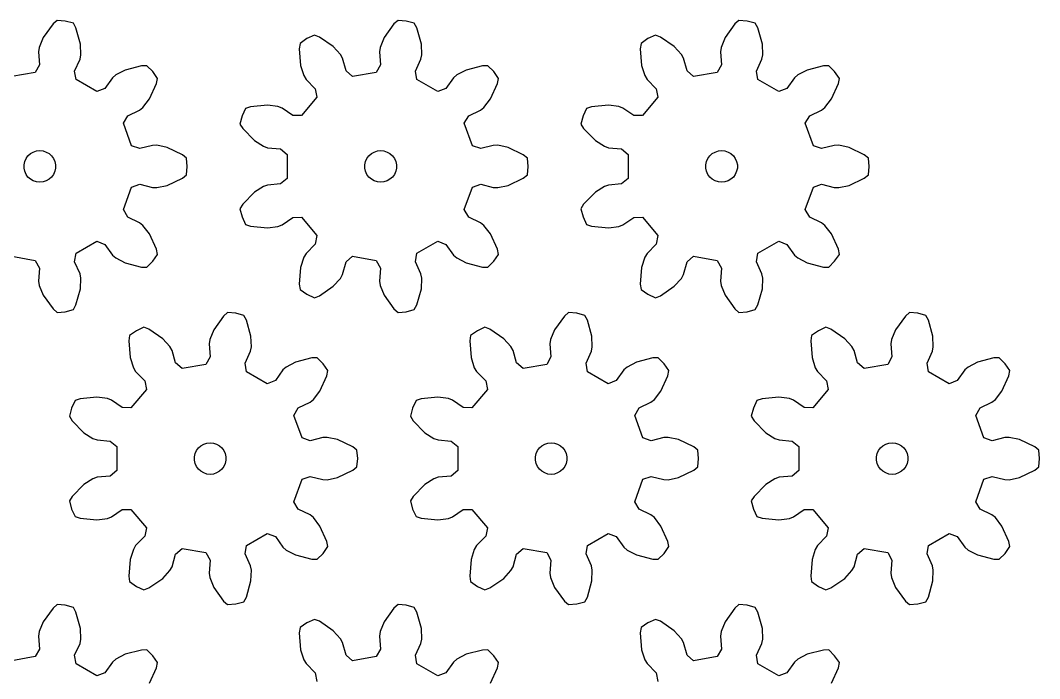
# Model space of a CAD drawing. Extents: x 0 to 189, y 0 to 222.
# Drawn here: x 92.5 to 189.2, y 159.3 to 221.8 of the extents above; entities that cross this region are included whole.
import ezdxf

# ---------------------------------------------------------------- set-up
doc = ezdxf.new("R2010")
doc.units = 0

msp = doc.modelspace()

# ---------------------------------------------------------------- linework, layer by layer
for p, q in [((95.938, 221.786), (95.555, 221.452)), ((96.724, 221.717), (95.938, 221.786)), ((97.487, 221.513), (96.724, 221.717)), ((128.309, 221.786), (127.926, 221.452)), ((129.095, 221.717), (128.309, 221.786)), ((129.858, 221.513), (129.095, 221.717)), ((160.68, 221.786), (160.297, 221.452)), ((161.466, 221.717), (160.68, 221.786)), ((162.228, 221.513), (161.466, 221.717)), ((95.555, 221.452), (94.626, 220.151)), ((97.732, 221.068), (97.487, 221.513)), ((98.161, 219.528), (97.732, 221.068)), ((127.926, 221.452), (126.997, 220.151)), ((130.103, 221.068), (129.858, 221.513)), ((130.532, 219.528), (130.103, 221.068)), ((160.297, 221.452), (159.368, 220.151)), ((162.474, 221.068), (162.228, 221.513)), ((162.903, 219.528), (162.474, 221.068)), ((94.626, 220.151), (94.245, 219.218)), ((119.66, 220.054), (119.014, 219.601)), ((120.376, 220.387), (119.66, 220.054)), ((120.85, 220.204), (120.376, 220.387)), ((122.168, 219.3), (120.85, 220.204)), ((126.997, 220.151), (126.615, 219.218)), ((152.031, 220.054), (151.385, 219.601)), ((152.746, 220.387), (152.031, 220.054)), ((153.221, 220.204), (152.746, 220.387)), ((154.539, 219.3), (153.221, 220.204)), ((159.368, 220.151), (158.986, 219.218)), ((94.245, 219.218), (94.18, 218.804)), ((94.18, 218.804), (94.276, 217.57)), ((98.2, 218.52), (98.161, 219.528)), ((119.014, 219.601), (118.936, 219.099)), ((118.936, 219.099), (119.06, 217.505)), ((122.846, 218.553), (122.168, 219.3)), ((126.615, 219.218), (126.551, 218.804)), ((126.551, 218.804), (126.647, 217.57)), ((130.571, 218.52), (130.532, 219.528)), ((151.385, 219.601), (151.306, 219.099)), ((151.306, 219.099), (151.43, 217.505)), ((155.217, 218.553), (154.539, 219.3)), ((158.986, 219.218), (158.922, 218.804)), ((158.922, 218.804), (159.018, 217.57)), ((162.942, 218.52), (162.903, 219.528)), ((97.607, 216.982), (98.119, 218.109)), ((98.119, 218.109), (98.2, 218.52)), ((123.048, 218.186), (122.846, 218.553)), ((123.38, 216.993), (123.048, 218.186)), ((129.977, 216.982), (130.49, 218.109)), ((130.49, 218.109), (130.571, 218.52)), ((155.419, 218.186), (155.217, 218.553)), ((155.751, 216.993), (155.419, 218.186)), ((162.348, 216.982), (162.861, 218.109)), ((162.861, 218.109), (162.942, 218.52)), ((93.875, 216.85), (91.632, 216.455)), ((94.276, 217.57), (93.875, 216.85)), ((97.738, 216.169), (97.607, 216.982)), ((102.407, 217.076), (101.515, 216.606)), ((103.955, 217.475), (102.407, 217.076)), ((104.463, 217.485), (103.955, 217.475)), ((105.021, 216.927), (104.463, 217.485)), ((105.474, 216.281), (105.021, 216.927)), ((119.06, 217.505), (119.368, 216.545)), ((124.003, 216.455), (123.38, 216.993)), ((126.246, 216.85), (124.003, 216.455)), ((126.647, 217.57), (126.246, 216.85)), ((130.109, 216.169), (129.977, 216.982)), ((134.778, 217.076), (133.886, 216.606)), ((136.326, 217.475), (134.778, 217.076)), ((136.834, 217.485), (136.326, 217.475)), ((137.392, 216.927), (136.834, 217.485)), ((137.845, 216.281), (137.392, 216.927)), ((151.43, 217.505), (151.738, 216.545)), ((156.374, 216.455), (155.751, 216.993)), ((158.616, 216.85), (156.374, 216.455)), ((159.018, 217.57), (158.616, 216.85)), ((162.479, 216.169), (162.348, 216.982)), ((167.149, 217.076), (166.257, 216.606)), ((168.697, 217.475), (167.149, 217.076)), ((169.205, 217.485), (168.697, 217.475)), ((169.763, 216.927), (169.205, 217.485)), ((170.216, 216.281), (169.763, 216.927)), ((99.71, 215.031), (97.738, 216.169)), ((101.199, 216.331), (100.48, 215.324)), ((101.515, 216.606), (101.199, 216.331)), ((105.376, 215.782), (105.474, 216.281)), ((119.368, 216.545), (119.584, 216.186)), ((119.584, 216.186), (120.451, 215.303)), ((132.081, 215.031), (130.109, 216.169)), ((133.57, 216.331), (132.85, 215.324)), ((133.886, 216.606), (133.57, 216.331)), ((137.747, 215.782), (137.845, 216.281)), ((151.738, 216.545), (151.955, 216.186)), ((151.955, 216.186), (152.822, 215.303)), ((164.451, 215.031), (162.479, 216.169)), ((165.941, 216.331), (165.221, 215.324)), ((166.257, 216.606), (165.941, 216.331)), ((170.118, 215.782), (170.216, 216.281)), ((100.48, 215.324), (99.71, 215.031)), ((104.714, 214.327), (105.376, 215.782)), ((120.451, 215.303), (120.606, 214.494)), ((132.85, 215.324), (132.081, 215.031)), ((137.085, 214.327), (137.747, 215.782)), ((152.822, 215.303), (152.977, 214.494)), ((165.221, 215.324), (164.451, 215.031)), ((169.456, 214.327), (170.118, 215.782)), ((104.096, 213.53), (104.714, 214.327)), ((120.606, 214.494), (119.142, 212.749)), ((136.467, 213.53), (137.085, 214.327)), ((152.977, 214.494), (151.513, 212.749)), ((168.838, 213.53), (169.456, 214.327)), ((102.653, 212.733), (103.771, 213.267)), ((103.771, 213.267), (104.096, 213.53)), ((113.836, 213.43), (113.502, 212.715)), ((114.317, 213.595), (113.836, 213.43)), ((115.908, 213.749), (114.317, 213.595)), ((116.907, 213.612), (115.908, 213.749)), ((117.298, 213.462), (116.907, 213.612)), ((118.319, 212.761), (117.298, 213.462)), ((135.024, 212.733), (136.141, 213.267)), ((136.141, 213.267), (136.467, 213.53)), ((146.207, 213.43), (145.873, 212.715)), ((146.688, 213.595), (146.207, 213.43)), ((148.279, 213.749), (146.688, 213.595)), ((149.278, 213.612), (148.279, 213.749)), ((149.668, 213.462), (149.278, 213.612)), ((150.689, 212.761), (149.668, 213.462)), ((167.395, 212.733), (168.512, 213.267)), ((168.512, 213.267), (168.838, 213.53)), ((102.231, 212.026), (102.653, 212.733)), ((103.01, 209.886), (102.231, 212.026)), ((113.502, 212.715), (113.298, 211.952)), ((113.298, 211.952), (113.561, 211.517)), ((119.142, 212.749), (118.319, 212.761)), ((134.602, 212.026), (135.024, 212.733)), ((135.381, 209.886), (134.602, 212.026)), ((145.873, 212.715), (145.669, 211.952)), ((145.669, 211.952), (145.932, 211.517)), ((151.513, 212.749), (150.689, 212.761)), ((166.973, 212.026), (167.395, 212.733)), ((167.752, 209.886), (166.973, 212.026)), ((113.561, 211.517), (114.68, 210.376)), ((145.932, 211.517), (147.051, 210.376)), ((114.68, 210.376), (115.533, 209.838)), ((147.051, 210.376), (147.904, 209.838)), ((93.178, 208.928), (93.411, 209.138)), ((93.411, 209.138), (93.682, 209.295)), ((93.682, 209.295), (93.981, 209.392)), ((93.981, 209.392), (94.292, 209.425)), ((94.292, 209.425), (94.604, 209.392)), ((94.604, 209.392), (94.903, 209.295)), ((94.903, 209.295), (95.174, 209.138)), ((95.174, 209.138), (95.407, 208.928)), ((103.788, 209.615), (103.01, 209.886)), ((104.987, 209.924), (103.788, 209.615)), ((105.406, 209.933), (104.987, 209.924)), ((106.391, 209.719), (105.406, 209.933)), ((107.833, 209.03), (106.391, 209.719)), ((108.229, 208.711), (107.833, 209.03)), ((115.533, 209.838), (115.93, 209.703)), ((115.93, 209.703), (117.162, 209.583)), ((117.162, 209.583), (117.801, 209.063)), ((117.801, 209.063), (117.801, 206.786)), ((125.549, 208.928), (125.782, 209.138)), ((125.782, 209.138), (126.053, 209.295)), ((126.053, 209.295), (126.351, 209.392)), ((126.351, 209.392), (126.663, 209.425)), ((126.663, 209.425), (126.975, 209.392)), ((126.975, 209.392), (127.273, 209.295)), ((127.273, 209.295), (127.545, 209.138)), ((127.545, 209.138), (127.778, 208.928)), ((136.159, 209.615), (135.381, 209.886)), ((137.358, 209.924), (136.159, 209.615)), ((137.777, 209.933), (137.358, 209.924)), ((138.762, 209.719), (137.777, 209.933)), ((140.204, 209.03), (138.762, 209.719)), ((140.6, 208.711), (140.204, 209.03)), ((147.904, 209.838), (148.3, 209.703)), ((148.3, 209.703), (149.533, 209.583)), ((149.533, 209.583), (150.171, 209.063)), ((150.171, 209.063), (150.171, 206.786)), ((157.919, 208.928), (158.152, 209.138)), ((158.152, 209.138), (158.424, 209.295)), ((158.424, 209.295), (158.722, 209.392)), ((158.722, 209.392), (159.034, 209.425)), ((159.034, 209.425), (159.346, 209.392)), ((159.346, 209.392), (159.644, 209.295)), ((159.644, 209.295), (159.916, 209.138)), ((159.916, 209.138), (160.149, 208.928)), ((168.53, 209.615), (167.752, 209.886)), ((169.729, 209.924), (168.53, 209.615)), ((170.147, 209.933), (169.729, 209.924)), ((171.133, 209.719), (170.147, 209.933)), ((172.575, 209.03), (171.133, 209.719)), ((172.971, 208.711), (172.575, 209.03)), ((92.801, 208.081), (92.866, 208.388)), ((92.801, 207.768), (92.801, 208.081)), ((92.866, 208.388), (92.993, 208.675)), ((92.993, 208.675), (93.178, 208.928)), ((95.407, 208.928), (95.591, 208.675)), ((95.591, 208.675), (95.719, 208.388)), ((95.719, 208.388), (95.784, 208.081)), ((95.784, 208.081), (95.784, 207.768)), ((108.298, 207.925), (108.229, 208.711)), ((125.171, 208.081), (125.237, 208.388)), ((125.171, 207.768), (125.171, 208.081)), ((125.237, 208.388), (125.364, 208.675)), ((125.364, 208.675), (125.549, 208.928)), ((127.778, 208.928), (127.962, 208.675)), ((127.962, 208.675), (128.09, 208.388)), ((128.09, 208.388), (128.155, 208.081)), ((128.155, 208.081), (128.155, 207.768)), ((140.669, 207.925), (140.6, 208.711)), ((157.542, 208.081), (157.608, 208.388)), ((157.542, 207.768), (157.542, 208.081)), ((157.608, 208.388), (157.735, 208.675)), ((157.735, 208.675), (157.919, 208.928)), ((160.149, 208.928), (160.333, 208.675)), ((160.333, 208.675), (160.461, 208.388)), ((160.461, 208.388), (160.526, 208.081)), ((160.526, 208.081), (160.526, 207.768)), ((173.04, 207.925), (172.971, 208.711)), ((92.866, 207.461), (92.801, 207.768)), ((92.993, 207.175), (92.866, 207.461)), ((93.178, 206.921), (92.993, 207.175)), ((95.591, 207.175), (95.407, 206.921)), ((95.719, 207.461), (95.591, 207.175)), ((95.784, 207.768), (95.719, 207.461)), ((107.833, 206.819), (108.229, 207.138)), ((108.229, 207.138), (108.298, 207.925)), ((125.237, 207.461), (125.171, 207.768)), ((125.364, 207.175), (125.237, 207.461)), ((125.549, 206.921), (125.364, 207.175)), ((127.962, 207.175), (127.778, 206.921)), ((128.09, 207.461), (127.962, 207.175)), ((128.155, 207.768), (128.09, 207.461)), ((140.204, 206.819), (140.6, 207.138)), ((140.6, 207.138), (140.669, 207.925)), ((157.608, 207.461), (157.542, 207.768)), ((157.735, 207.175), (157.608, 207.461)), ((157.919, 206.921), (157.735, 207.175)), ((160.333, 207.175), (160.149, 206.921)), ((160.461, 207.461), (160.333, 207.175)), ((160.526, 207.768), (160.461, 207.461)), ((172.575, 206.819), (172.971, 207.138)), ((172.971, 207.138), (173.04, 207.925)), ((93.411, 206.711), (93.178, 206.921)), ((93.682, 206.554), (93.411, 206.711)), ((93.981, 206.457), (93.682, 206.554)), ((94.292, 206.425), (93.981, 206.457)), ((94.604, 206.457), (94.292, 206.425)), ((94.903, 206.554), (94.604, 206.457)), ((95.174, 206.711), (94.903, 206.554)), ((95.407, 206.921), (95.174, 206.711)), ((103.01, 205.963), (103.788, 206.234)), ((103.788, 206.234), (104.987, 205.925)), ((105.406, 205.916), (106.391, 206.13)), ((106.391, 206.13), (107.833, 206.819)), ((115.93, 206.146), (115.533, 206.011)), ((117.162, 206.266), (115.93, 206.146)), ((117.801, 206.786), (117.162, 206.266)), ((125.782, 206.711), (125.549, 206.921)), ((126.053, 206.554), (125.782, 206.711)), ((126.351, 206.457), (126.053, 206.554)), ((126.663, 206.425), (126.351, 206.457)), ((126.975, 206.457), (126.663, 206.425)), ((127.273, 206.554), (126.975, 206.457)), ((127.545, 206.711), (127.273, 206.554)), ((127.778, 206.921), (127.545, 206.711)), ((135.381, 205.963), (136.159, 206.234)), ((136.159, 206.234), (137.358, 205.925)), ((137.777, 205.916), (138.762, 206.13)), ((138.762, 206.13), (140.204, 206.819)), ((148.3, 206.146), (147.904, 206.011)), ((149.533, 206.266), (148.3, 206.146)), ((150.171, 206.786), (149.533, 206.266)), ((158.152, 206.711), (157.919, 206.921)), ((158.424, 206.554), (158.152, 206.711)), ((158.722, 206.457), (158.424, 206.554)), ((159.034, 206.425), (158.722, 206.457)), ((159.346, 206.457), (159.034, 206.425)), ((159.644, 206.554), (159.346, 206.457)), ((159.916, 206.711), (159.644, 206.554)), ((160.149, 206.921), (159.916, 206.711)), ((167.752, 205.963), (168.53, 206.234)), ((168.53, 206.234), (169.729, 205.925)), ((170.147, 205.916), (171.133, 206.13)), ((171.133, 206.13), (172.575, 206.819)), ((102.231, 203.823), (103.01, 205.963)), ((104.987, 205.925), (105.406, 205.916)), ((114.68, 205.473), (113.561, 204.332)), ((115.533, 206.011), (114.68, 205.473)), ((134.602, 203.823), (135.381, 205.963)), ((137.358, 205.925), (137.777, 205.916)), ((147.051, 205.473), (145.932, 204.332)), ((147.904, 206.011), (147.051, 205.473)), ((166.973, 203.823), (167.752, 205.963)), ((169.729, 205.925), (170.147, 205.916)), ((113.561, 204.332), (113.298, 203.897)), ((145.932, 204.332), (145.669, 203.897)), ((102.653, 203.116), (102.231, 203.823)), ((113.298, 203.897), (113.502, 203.134)), ((135.024, 203.116), (134.602, 203.823)), ((145.669, 203.897), (145.873, 203.134)), ((167.395, 203.116), (166.973, 203.823)), ((103.771, 202.582), (102.653, 203.116)), ((104.096, 202.319), (103.771, 202.582)), ((104.714, 201.522), (104.096, 202.319)), ((113.502, 203.134), (113.836, 202.419)), ((113.836, 202.419), (114.317, 202.255)), ((114.317, 202.255), (115.908, 202.1)), ((116.907, 202.237), (117.298, 202.387)), ((117.298, 202.387), (118.319, 203.088)), ((118.319, 203.088), (119.142, 203.1)), ((119.142, 203.1), (120.606, 201.356)), ((136.141, 202.582), (135.024, 203.116)), ((136.467, 202.319), (136.141, 202.582)), ((137.085, 201.522), (136.467, 202.319)), ((145.873, 203.134), (146.207, 202.419)), ((146.207, 202.419), (146.688, 202.255)), ((146.688, 202.255), (148.279, 202.1)), ((149.278, 202.237), (149.668, 202.387)), ((149.668, 202.387), (150.689, 203.088)), ((150.689, 203.088), (151.513, 203.1)), ((151.513, 203.1), (152.977, 201.356)), ((168.512, 202.582), (167.395, 203.116)), ((168.838, 202.319), (168.512, 202.582)), ((169.456, 201.522), (168.838, 202.319)), ((105.376, 200.067), (104.714, 201.522)), ((115.908, 202.1), (116.907, 202.237)), ((120.606, 201.356), (120.451, 200.546)), ((137.747, 200.067), (137.085, 201.522)), ((148.279, 202.1), (149.278, 202.237)), ((152.977, 201.356), (152.822, 200.546)), ((170.118, 200.067), (169.456, 201.522)), ((97.738, 199.68), (99.71, 200.818)), ((99.71, 200.818), (100.48, 200.526)), ((100.48, 200.526), (101.199, 199.518)), ((120.451, 200.546), (119.584, 199.663)), ((130.109, 199.68), (132.081, 200.818)), ((132.081, 200.818), (132.85, 200.526)), ((132.85, 200.526), (133.57, 199.518)), ((152.822, 200.546), (151.955, 199.663)), ((162.479, 199.68), (164.451, 200.818)), ((164.451, 200.818), (165.221, 200.526)), ((165.221, 200.526), (165.941, 199.518)), ((91.632, 199.394), (93.875, 198.999)), ((97.607, 198.867), (97.738, 199.68)), ((101.199, 199.518), (101.515, 199.243)), ((105.021, 198.922), (105.474, 199.568)), ((105.474, 199.568), (105.376, 200.067)), ((119.584, 199.663), (119.368, 199.304)), ((123.38, 198.856), (124.003, 199.394)), ((124.003, 199.394), (126.246, 198.999)), ((129.977, 198.867), (130.109, 199.68)), ((133.57, 199.518), (133.886, 199.243)), ((137.392, 198.922), (137.845, 199.568)), ((137.845, 199.568), (137.747, 200.067)), ((151.955, 199.663), (151.738, 199.304)), ((155.751, 198.856), (156.374, 199.394)), ((156.374, 199.394), (158.616, 198.999)), ((162.348, 198.867), (162.479, 199.68)), ((165.941, 199.518), (166.257, 199.243)), ((169.763, 198.922), (170.216, 199.568)), ((170.216, 199.568), (170.118, 200.067)), ((93.875, 198.999), (94.276, 198.279)), ((98.119, 197.74), (97.607, 198.867)), ((101.515, 199.243), (102.407, 198.773)), ((102.407, 198.773), (103.955, 198.374)), ((104.463, 198.364), (105.021, 198.922)), ((119.368, 199.304), (119.06, 198.344)), ((123.048, 197.663), (123.38, 198.856)), ((126.246, 198.999), (126.647, 198.279)), ((130.49, 197.74), (129.977, 198.867)), ((133.886, 199.243), (134.778, 198.773)), ((134.778, 198.773), (136.326, 198.374)), ((136.834, 198.364), (137.392, 198.922)), ((151.738, 199.304), (151.43, 198.344)), ((155.419, 197.663), (155.751, 198.856)), ((158.616, 198.999), (159.018, 198.279)), ((162.861, 197.74), (162.348, 198.867)), ((166.257, 199.243), (167.149, 198.773)), ((167.149, 198.773), (168.697, 198.374)), ((169.205, 198.364), (169.763, 198.922)), ((94.276, 198.279), (94.18, 197.045)), ((98.2, 197.329), (98.119, 197.74)), ((103.955, 198.374), (104.463, 198.364)), ((119.06, 198.344), (118.936, 196.75)), ((122.846, 197.296), (123.048, 197.663)), ((126.647, 198.279), (126.551, 197.045)), ((130.571, 197.329), (130.49, 197.74)), ((136.326, 198.374), (136.834, 198.364)), ((151.43, 198.344), (151.306, 196.75)), ((155.217, 197.296), (155.419, 197.663)), ((159.018, 198.279), (158.922, 197.045)), ((162.942, 197.329), (162.861, 197.74)), ((168.697, 198.374), (169.205, 198.364)), ((94.18, 197.045), (94.245, 196.631)), ((94.245, 196.631), (94.626, 195.698)), ((98.161, 196.321), (98.2, 197.329)), ((118.936, 196.75), (119.014, 196.248)), ((120.85, 195.645), (122.168, 196.549)), ((122.168, 196.549), (122.846, 197.296)), ((126.551, 197.045), (126.615, 196.631)), ((126.615, 196.631), (126.997, 195.698)), ((130.532, 196.321), (130.571, 197.329)), ((151.306, 196.75), (151.385, 196.248)), ((153.221, 195.645), (154.539, 196.549)), ((154.539, 196.549), (155.217, 197.296)), ((158.922, 197.045), (158.986, 196.631)), ((158.986, 196.631), (159.368, 195.698)), ((162.903, 196.321), (162.942, 197.329)), ((94.626, 195.698), (95.555, 194.397)), ((97.732, 194.781), (98.161, 196.321)), ((119.014, 196.248), (119.66, 195.795)), ((119.66, 195.795), (120.376, 195.462)), ((120.376, 195.462), (120.85, 195.645)), ((126.997, 195.698), (127.926, 194.397)), ((130.103, 194.781), (130.532, 196.321)), ((151.385, 196.248), (152.031, 195.795)), ((152.031, 195.795), (152.746, 195.462)), ((152.746, 195.462), (153.221, 195.645)), ((159.368, 195.698), (160.297, 194.397)), ((162.474, 194.781), (162.903, 196.321)), ((97.487, 194.336), (97.732, 194.781)), ((129.858, 194.336), (130.103, 194.781)), ((162.228, 194.336), (162.474, 194.781)), ((95.555, 194.397), (95.938, 194.063)), ((95.938, 194.063), (96.724, 194.132)), ((96.724, 194.132), (97.487, 194.336)), ((111.741, 193.728), (110.811, 192.428)), ((112.124, 194.063), (111.741, 193.728)), ((112.91, 193.994), (112.124, 194.063)), ((113.672, 193.79), (112.91, 193.994)), ((113.918, 193.344), (113.672, 193.79)), ((127.926, 194.397), (128.309, 194.063)), ((128.309, 194.063), (129.095, 194.132)), ((129.095, 194.132), (129.858, 194.336)), ((144.111, 193.728), (143.182, 192.428)), ((144.495, 194.063), (144.111, 193.728)), ((145.281, 193.994), (144.495, 194.063)), ((146.043, 193.79), (145.281, 193.994)), ((146.289, 193.344), (146.043, 193.79)), ((160.297, 194.397), (160.68, 194.063)), ((160.68, 194.063), (161.466, 194.132)), ((161.466, 194.132), (162.228, 194.336)), ((176.482, 193.728), (175.553, 192.428)), ((176.865, 194.063), (176.482, 193.728)), ((177.652, 193.994), (176.865, 194.063)), ((178.414, 193.79), (177.652, 193.994)), ((178.66, 193.344), (178.414, 193.79)), ((104.19, 192.664), (103.475, 192.33)), ((104.665, 192.481), (104.19, 192.664)), ((114.346, 191.805), (113.918, 193.344)), ((136.561, 192.664), (135.846, 192.33)), ((137.036, 192.481), (136.561, 192.664)), ((146.717, 191.805), (146.289, 193.344)), ((168.932, 192.664), (168.217, 192.33)), ((169.406, 192.481), (168.932, 192.664)), ((179.088, 191.805), (178.66, 193.344)), ((102.829, 191.878), (102.75, 191.375)), ((103.475, 192.33), (102.829, 191.878)), ((105.983, 191.577), (104.665, 192.481)), ((110.811, 192.428), (110.43, 191.494)), ((114.385, 190.797), (114.346, 191.805)), ((135.199, 191.878), (135.121, 191.375)), ((135.846, 192.33), (135.199, 191.878)), ((138.354, 191.577), (137.036, 192.481)), ((143.182, 192.428), (142.801, 191.494)), ((146.756, 190.797), (146.717, 191.805)), ((167.57, 191.878), (167.492, 191.375)), ((168.217, 192.33), (167.57, 191.878)), ((170.724, 191.577), (169.406, 192.481)), ((175.553, 192.428), (175.172, 191.494)), ((179.127, 190.797), (179.088, 191.805)), ((102.75, 191.375), (102.874, 189.782)), ((106.66, 190.83), (105.983, 191.577)), ((106.862, 190.463), (106.66, 190.83)), ((110.43, 191.494), (110.365, 191.081)), ((110.365, 191.081), (110.462, 189.846)), ((114.304, 190.386), (114.385, 190.797)), ((135.121, 191.375), (135.245, 189.782)), ((139.031, 190.83), (138.354, 191.577)), ((139.233, 190.463), (139.031, 190.83)), ((142.801, 191.494), (142.736, 191.081)), ((142.736, 191.081), (142.832, 189.846)), ((146.675, 190.386), (146.756, 190.797)), ((167.492, 191.375), (167.616, 189.782)), ((171.402, 190.83), (170.724, 191.577)), ((171.604, 190.463), (171.402, 190.83)), ((175.172, 191.494), (175.107, 191.081)), ((175.107, 191.081), (175.203, 189.846)), ((179.046, 190.386), (179.127, 190.797)), ((102.874, 189.782), (103.182, 188.822)), ((107.194, 189.27), (106.862, 190.463)), ((110.462, 189.846), (110.06, 189.127)), ((113.792, 189.259), (114.304, 190.386)), ((120.14, 189.752), (118.592, 189.353)), ((120.649, 189.762), (120.14, 189.752)), ((121.207, 189.204), (120.649, 189.762)), ((135.245, 189.782), (135.553, 188.822)), ((139.565, 189.27), (139.233, 190.463)), ((142.832, 189.846), (142.431, 189.127)), ((146.163, 189.259), (146.675, 190.386)), ((152.511, 189.752), (150.963, 189.353)), ((153.02, 189.762), (152.511, 189.752)), ((153.578, 189.204), (153.02, 189.762)), ((167.616, 189.782), (167.924, 188.822)), ((171.936, 189.27), (171.604, 190.463)), ((175.203, 189.846), (174.802, 189.127)), ((178.534, 189.259), (179.046, 190.386)), ((184.882, 189.752), (183.334, 189.353)), ((185.391, 189.762), (184.882, 189.752)), ((185.949, 189.204), (185.391, 189.762)), ((103.182, 188.822), (103.399, 188.463)), ((107.818, 188.732), (107.194, 189.27)), ((110.06, 189.127), (107.818, 188.732)), ((113.923, 188.446), (113.792, 189.259)), ((117.7, 188.883), (117.385, 188.608)), ((118.592, 189.353), (117.7, 188.883)), ((121.659, 188.557), (121.207, 189.204)), ((135.553, 188.822), (135.769, 188.463)), ((140.188, 188.732), (139.565, 189.27)), ((142.431, 189.127), (140.188, 188.732)), ((146.294, 188.446), (146.163, 189.259)), ((150.071, 188.883), (149.756, 188.608)), ((150.963, 189.353), (150.071, 188.883)), ((154.03, 188.557), (153.578, 189.204)), ((167.924, 188.822), (168.14, 188.463)), ((172.559, 188.732), (171.936, 189.27)), ((174.802, 189.127), (172.559, 188.732)), ((178.665, 188.446), (178.534, 189.259)), ((182.442, 188.883), (182.127, 188.608)), ((183.334, 189.353), (182.442, 188.883)), ((186.401, 188.557), (185.949, 189.204)), ((103.399, 188.463), (104.266, 187.579)), ((115.895, 187.307), (113.923, 188.446)), ((117.385, 188.608), (116.665, 187.6)), ((120.9, 186.603), (121.561, 188.058)), ((121.561, 188.058), (121.659, 188.557)), ((135.769, 188.463), (136.637, 187.579)), ((148.266, 187.307), (146.294, 188.446)), ((149.756, 188.608), (149.036, 187.6)), ((153.271, 186.603), (153.932, 188.058)), ((153.932, 188.058), (154.03, 188.557)), ((168.14, 188.463), (169.007, 187.579)), ((180.637, 187.307), (178.665, 188.446)), ((182.127, 188.608), (181.407, 187.6)), ((185.641, 186.603), (186.303, 188.058)), ((186.303, 188.058), (186.401, 188.557)), ((104.42, 186.77), (102.957, 185.026)), ((104.266, 187.579), (104.42, 186.77)), ((116.665, 187.6), (115.895, 187.307)), ((136.791, 186.77), (135.328, 185.026)), ((136.637, 187.579), (136.791, 186.77)), ((149.036, 187.6), (148.266, 187.307)), ((169.162, 186.77), (167.699, 185.026)), ((169.007, 187.579), (169.162, 186.77)), ((181.407, 187.6), (180.637, 187.307)), ((98.132, 185.871), (97.65, 185.707)), ((99.722, 186.026), (98.132, 185.871)), ((100.722, 185.889), (99.722, 186.026)), ((101.112, 185.738), (100.722, 185.889)), ((119.956, 185.544), (120.282, 185.806)), ((120.282, 185.806), (120.9, 186.603)), ((130.502, 185.871), (130.021, 185.707)), ((132.093, 186.026), (130.502, 185.871)), ((133.092, 185.889), (132.093, 186.026)), ((133.483, 185.738), (133.092, 185.889)), ((152.327, 185.544), (152.653, 185.806)), ((152.653, 185.806), (153.271, 186.603)), ((162.873, 185.871), (162.392, 185.707)), ((164.464, 186.026), (162.873, 185.871)), ((165.463, 185.889), (164.464, 186.026)), ((165.854, 185.738), (165.463, 185.889)), ((184.698, 185.544), (185.024, 185.806)), ((185.024, 185.806), (185.641, 186.603)), ((97.317, 184.991), (97.113, 184.229)), ((97.65, 185.707), (97.317, 184.991)), ((102.133, 185.038), (101.112, 185.738)), ((102.957, 185.026), (102.133, 185.038)), ((118.417, 184.302), (118.839, 185.01)), ((118.839, 185.01), (119.956, 185.544)), ((129.688, 184.991), (129.483, 184.229)), ((130.021, 185.707), (129.688, 184.991)), ((134.504, 185.038), (133.483, 185.738)), ((135.328, 185.026), (134.504, 185.038)), ((150.787, 184.302), (151.21, 185.01)), ((151.21, 185.01), (152.327, 185.544)), ((162.059, 184.991), (161.854, 184.229)), ((162.392, 185.707), (162.059, 184.991)), ((166.875, 185.038), (165.854, 185.738)), ((167.699, 185.026), (166.875, 185.038)), ((183.158, 184.302), (183.581, 185.01)), ((183.581, 185.01), (184.698, 185.544)), ((97.113, 184.229), (97.375, 183.794)), ((119.195, 182.163), (118.417, 184.302)), ((129.483, 184.229), (129.746, 183.794)), ((151.566, 182.163), (150.787, 184.302)), ((161.854, 184.229), (162.117, 183.794)), ((183.937, 182.163), (183.158, 184.302)), ((97.375, 183.794), (98.495, 182.653)), ((129.746, 183.794), (130.866, 182.653)), ((162.117, 183.794), (163.237, 182.653)), ((98.495, 182.653), (99.348, 182.115)), ((99.348, 182.115), (99.744, 181.98)), ((99.744, 181.98), (100.977, 181.86)), ((119.973, 181.892), (119.195, 182.163)), ((121.173, 182.201), (119.973, 181.892)), ((121.591, 182.209), (121.173, 182.201)), ((122.577, 181.996), (121.591, 182.209)), ((124.019, 181.307), (122.577, 181.996)), ((130.866, 182.653), (131.719, 182.115)), ((131.719, 182.115), (132.115, 181.98)), ((132.115, 181.98), (133.347, 181.86)), ((152.344, 181.892), (151.566, 182.163)), ((153.543, 182.201), (152.344, 181.892)), ((153.962, 182.209), (153.543, 182.201)), ((154.948, 181.996), (153.962, 182.209)), ((156.39, 181.307), (154.948, 181.996)), ((163.237, 182.653), (164.09, 182.115)), ((164.09, 182.115), (164.486, 181.98)), ((164.486, 181.98), (165.718, 181.86)), ((184.715, 181.892), (183.937, 182.163)), ((185.914, 182.201), (184.715, 181.892)), ((186.333, 182.209), (185.914, 182.201)), ((187.318, 181.996), (186.333, 182.209)), ((188.76, 181.307), (187.318, 181.996)), ((100.977, 181.86), (101.615, 181.34)), ((101.615, 181.34), (101.615, 179.063)), ((109.179, 180.951), (109.363, 181.205)), ((109.363, 181.205), (109.596, 181.415)), ((109.596, 181.415), (109.868, 181.572)), ((109.868, 181.572), (110.166, 181.668)), ((110.166, 181.668), (110.478, 181.701)), ((110.478, 181.701), (110.79, 181.668)), ((110.79, 181.668), (111.088, 181.572)), ((111.088, 181.572), (111.36, 181.415)), ((111.36, 181.415), (111.593, 181.205)), ((111.593, 181.205), (111.777, 180.951)), ((124.415, 180.987), (124.019, 181.307)), ((124.483, 180.201), (124.415, 180.987)), ((133.347, 181.86), (133.986, 181.34)), ((133.986, 181.34), (133.986, 179.063)), ((141.55, 180.951), (141.734, 181.205)), ((141.734, 181.205), (141.967, 181.415)), ((141.967, 181.415), (142.239, 181.572)), ((142.239, 181.572), (142.537, 181.668)), ((142.537, 181.668), (142.849, 181.701)), ((142.849, 181.701), (143.161, 181.668)), ((143.161, 181.668), (143.459, 181.572)), ((143.459, 181.572), (143.73, 181.415)), ((143.73, 181.415), (143.963, 181.205)), ((143.963, 181.205), (144.148, 180.951)), ((156.786, 180.987), (156.39, 181.307)), ((156.854, 180.201), (156.786, 180.987)), ((165.718, 181.86), (166.357, 181.34)), ((166.357, 181.34), (166.357, 179.063)), ((173.921, 180.951), (174.105, 181.205)), ((174.105, 181.205), (174.338, 181.415)), ((174.338, 181.415), (174.609, 181.572)), ((174.609, 181.572), (174.908, 181.668)), ((174.908, 181.668), (175.22, 181.701)), ((175.22, 181.701), (175.531, 181.668)), ((175.531, 181.668), (175.83, 181.572)), ((175.83, 181.572), (176.101, 181.415)), ((176.101, 181.415), (176.334, 181.205)), ((176.334, 181.205), (176.519, 180.951)), ((189.156, 180.987), (188.76, 181.307)), ((189.225, 180.201), (189.156, 180.987)), ((108.986, 180.358), (109.051, 180.665)), ((108.986, 180.044), (108.986, 180.358)), ((109.051, 179.738), (108.986, 180.044)), ((109.051, 180.665), (109.179, 180.951)), ((111.777, 180.951), (111.904, 180.665)), ((111.904, 180.665), (111.97, 180.358)), ((111.97, 180.044), (111.904, 179.738)), ((111.97, 180.358), (111.97, 180.044)), ((124.415, 179.415), (124.483, 180.201)), ((141.357, 180.358), (141.422, 180.665)), ((141.357, 180.044), (141.357, 180.358)), ((141.422, 179.738), (141.357, 180.044)), ((141.422, 180.665), (141.55, 180.951)), ((144.148, 180.951), (144.275, 180.665)), ((144.275, 180.665), (144.34, 180.358)), ((144.34, 180.044), (144.275, 179.738)), ((144.34, 180.358), (144.34, 180.044)), ((156.786, 179.415), (156.854, 180.201)), ((173.728, 180.358), (173.793, 180.665)), ((173.728, 180.044), (173.728, 180.358)), ((173.793, 179.738), (173.728, 180.044)), ((173.793, 180.665), (173.921, 180.951)), ((176.519, 180.951), (176.646, 180.665)), ((176.646, 180.665), (176.711, 180.358)), ((176.711, 180.044), (176.646, 179.738)), ((176.711, 180.358), (176.711, 180.044)), ((189.156, 179.415), (189.225, 180.201)), ((101.615, 179.063), (100.977, 178.542)), ((109.179, 179.451), (109.051, 179.738)), ((109.363, 179.198), (109.179, 179.451)), ((109.596, 178.988), (109.363, 179.198)), ((111.593, 179.198), (111.36, 178.988)), ((111.777, 179.451), (111.593, 179.198)), ((111.904, 179.738), (111.777, 179.451)), ((122.577, 178.407), (124.019, 179.096)), ((124.019, 179.096), (124.415, 179.415)), ((133.986, 179.063), (133.347, 178.542)), ((141.55, 179.451), (141.422, 179.738)), ((141.734, 179.198), (141.55, 179.451)), ((141.967, 178.988), (141.734, 179.198)), ((143.963, 179.198), (143.73, 178.988)), ((144.148, 179.451), (143.963, 179.198)), ((144.275, 179.738), (144.148, 179.451)), ((154.948, 178.407), (156.39, 179.096)), ((156.39, 179.096), (156.786, 179.415)), ((166.357, 179.063), (165.718, 178.542)), ((173.921, 179.451), (173.793, 179.738)), ((174.105, 179.198), (173.921, 179.451)), ((174.338, 178.988), (174.105, 179.198)), ((176.334, 179.198), (176.101, 178.988)), ((176.519, 179.451), (176.334, 179.198)), ((176.646, 179.738), (176.519, 179.451)), ((187.318, 178.407), (188.76, 179.096)), ((188.76, 179.096), (189.156, 179.415)), ((99.348, 178.287), (98.495, 177.75)), ((99.744, 178.423), (99.348, 178.287)), ((100.977, 178.542), (99.744, 178.423)), ((109.868, 178.831), (109.596, 178.988)), ((110.166, 178.734), (109.868, 178.831)), ((110.478, 178.701), (110.166, 178.734)), ((110.79, 178.734), (110.478, 178.701)), ((111.088, 178.831), (110.79, 178.734)), ((111.36, 178.988), (111.088, 178.831)), ((118.417, 176.1), (119.195, 178.24)), ((119.195, 178.24), (119.973, 178.51)), ((119.973, 178.51), (121.173, 178.201)), ((121.173, 178.201), (121.591, 178.193)), ((121.591, 178.193), (122.577, 178.407)), ((131.719, 178.287), (130.866, 177.75)), ((132.115, 178.423), (131.719, 178.287)), ((133.347, 178.542), (132.115, 178.423)), ((142.239, 178.831), (141.967, 178.988)), ((142.537, 178.734), (142.239, 178.831)), ((142.849, 178.701), (142.537, 178.734)), ((143.161, 178.734), (142.849, 178.701)), ((143.459, 178.831), (143.161, 178.734)), ((143.73, 178.988), (143.459, 178.831)), ((150.787, 176.1), (151.566, 178.24)), ((151.566, 178.24), (152.344, 178.51)), ((152.344, 178.51), (153.543, 178.201)), ((153.543, 178.201), (153.962, 178.193)), ((153.962, 178.193), (154.948, 178.407)), ((164.09, 178.287), (163.237, 177.75)), ((164.486, 178.423), (164.09, 178.287)), ((165.718, 178.542), (164.486, 178.423)), ((174.609, 178.831), (174.338, 178.988)), ((174.908, 178.734), (174.609, 178.831)), ((175.22, 178.701), (174.908, 178.734)), ((175.531, 178.734), (175.22, 178.701)), ((175.83, 178.831), (175.531, 178.734)), ((176.101, 178.988), (175.83, 178.831)), ((183.158, 176.1), (183.937, 178.24)), ((183.937, 178.24), (184.715, 178.51)), ((184.715, 178.51), (185.914, 178.201)), ((185.914, 178.201), (186.333, 178.193)), ((186.333, 178.193), (187.318, 178.407)), ((98.495, 177.75), (97.375, 176.609)), ((130.866, 177.75), (129.746, 176.609)), ((163.237, 177.75), (162.117, 176.609)), ((97.375, 176.609), (97.113, 176.173)), ((97.113, 176.173), (97.317, 175.411)), ((129.746, 176.609), (129.483, 176.173)), ((129.483, 176.173), (129.688, 175.411)), ((162.117, 176.609), (161.854, 176.173)), ((161.854, 176.173), (162.059, 175.411)), ((97.317, 175.411), (97.65, 174.696)), ((101.112, 174.664), (102.133, 175.365)), ((102.133, 175.365), (102.957, 175.377)), ((102.957, 175.377), (104.42, 173.632)), ((118.839, 175.393), (118.417, 176.1)), ((119.956, 174.859), (118.839, 175.393)), ((129.688, 175.411), (130.021, 174.696)), ((133.483, 174.664), (134.504, 175.365)), ((134.504, 175.365), (135.328, 175.377)), ((135.328, 175.377), (136.791, 173.632)), ((151.21, 175.393), (150.787, 176.1)), ((152.327, 174.859), (151.21, 175.393)), ((162.059, 175.411), (162.392, 174.696)), ((165.854, 174.664), (166.875, 175.365)), ((166.875, 175.365), (167.699, 175.377)), ((167.699, 175.377), (169.162, 173.632)), ((183.581, 175.393), (183.158, 176.1)), ((184.698, 174.859), (183.581, 175.393)), ((97.65, 174.696), (98.132, 174.531)), ((98.132, 174.531), (99.722, 174.377)), ((99.722, 174.377), (100.722, 174.513)), ((100.722, 174.513), (101.112, 174.664)), ((120.282, 174.596), (119.956, 174.859)), ((120.9, 173.799), (120.282, 174.596)), ((130.021, 174.696), (130.502, 174.531)), ((130.502, 174.531), (132.093, 174.377)), ((132.093, 174.377), (133.092, 174.513)), ((133.092, 174.513), (133.483, 174.664)), ((152.653, 174.596), (152.327, 174.859)), ((153.271, 173.799), (152.653, 174.596)), ((162.392, 174.696), (162.873, 174.531)), ((162.873, 174.531), (164.464, 174.377)), ((164.464, 174.377), (165.463, 174.513)), ((165.463, 174.513), (165.854, 174.664)), ((185.024, 174.596), (184.698, 174.859)), ((185.641, 173.799), (185.024, 174.596)), ((104.42, 173.632), (104.266, 172.823)), ((121.561, 172.344), (120.9, 173.799)), ((136.791, 173.632), (136.637, 172.823)), ((153.932, 172.344), (153.271, 173.799)), ((169.162, 173.632), (169.007, 172.823)), ((186.303, 172.344), (185.641, 173.799)), ((104.266, 172.823), (103.399, 171.939)), ((113.923, 171.957), (115.895, 173.095)), ((115.895, 173.095), (116.665, 172.802)), ((116.665, 172.802), (117.385, 171.795)), ((121.659, 171.845), (121.561, 172.344)), ((136.637, 172.823), (135.769, 171.939)), ((146.294, 171.957), (148.266, 173.095)), ((148.266, 173.095), (149.036, 172.802)), ((149.036, 172.802), (149.756, 171.795)), ((154.03, 171.845), (153.932, 172.344)), ((169.007, 172.823), (168.14, 171.939)), ((178.665, 171.957), (180.637, 173.095)), ((180.637, 173.095), (181.407, 172.802)), ((181.407, 172.802), (182.127, 171.795)), ((186.401, 171.845), (186.303, 172.344)), ((103.182, 171.581), (102.874, 170.621)), ((103.399, 171.939), (103.182, 171.581)), ((107.194, 171.132), (107.818, 171.671)), ((107.818, 171.671), (110.06, 171.276)), ((113.792, 171.143), (113.923, 171.957)), ((117.385, 171.795), (117.7, 171.52)), ((117.7, 171.52), (118.592, 171.049)), ((121.207, 171.199), (121.659, 171.845)), ((135.553, 171.581), (135.245, 170.621)), ((135.769, 171.939), (135.553, 171.581)), ((139.565, 171.132), (140.188, 171.671)), ((140.188, 171.671), (142.431, 171.276)), ((146.163, 171.143), (146.294, 171.957)), ((149.756, 171.795), (150.071, 171.52)), ((150.071, 171.52), (150.963, 171.049)), ((153.578, 171.199), (154.03, 171.845)), ((167.924, 171.581), (167.616, 170.621)), ((168.14, 171.939), (167.924, 171.581)), ((171.936, 171.132), (172.559, 171.671)), ((172.559, 171.671), (174.802, 171.276)), ((178.534, 171.143), (178.665, 171.957)), ((182.127, 171.795), (182.442, 171.52)), ((182.442, 171.52), (183.334, 171.049)), ((185.949, 171.199), (186.401, 171.845)), ((102.874, 170.621), (102.75, 169.027)), ((106.862, 169.939), (107.194, 171.132)), ((110.06, 171.276), (110.462, 170.556)), ((110.462, 170.556), (110.365, 169.322)), ((114.304, 170.016), (113.792, 171.143)), ((118.592, 171.049), (120.14, 170.651)), ((120.14, 170.651), (120.649, 170.641)), ((120.649, 170.641), (121.207, 171.199)), ((135.245, 170.621), (135.121, 169.027)), ((139.233, 169.939), (139.565, 171.132)), ((142.431, 171.276), (142.832, 170.556)), ((142.832, 170.556), (142.736, 169.322)), ((146.675, 170.016), (146.163, 171.143)), ((150.963, 171.049), (152.511, 170.651)), ((152.511, 170.651), (153.02, 170.641)), ((153.02, 170.641), (153.578, 171.199)), ((167.616, 170.621), (167.492, 169.027)), ((171.604, 169.939), (171.936, 171.132)), ((174.802, 171.276), (175.203, 170.556)), ((175.203, 170.556), (175.107, 169.322)), ((179.046, 170.016), (178.534, 171.143)), ((183.334, 171.049), (184.882, 170.651)), ((184.882, 170.651), (185.391, 170.641)), ((185.391, 170.641), (185.949, 171.199)), ((105.983, 168.826), (106.66, 169.573)), ((106.66, 169.573), (106.862, 169.939)), ((114.385, 169.606), (114.304, 170.016)), ((114.346, 168.598), (114.385, 169.606)), ((138.354, 168.826), (139.031, 169.573)), ((139.031, 169.573), (139.233, 169.939)), ((146.756, 169.606), (146.675, 170.016)), ((146.717, 168.598), (146.756, 169.606)), ((170.724, 168.826), (171.402, 169.573)), ((171.402, 169.573), (171.604, 169.939)), ((179.127, 169.606), (179.046, 170.016)), ((179.088, 168.598), (179.127, 169.606)), ((102.75, 169.027), (102.829, 168.525)), ((102.829, 168.525), (103.475, 168.072)), ((104.665, 167.922), (105.983, 168.826)), ((110.365, 169.322), (110.43, 168.908)), ((110.43, 168.908), (110.811, 167.975)), ((113.918, 167.058), (114.346, 168.598)), ((135.121, 169.027), (135.199, 168.525)), ((135.199, 168.525), (135.846, 168.072)), ((137.036, 167.922), (138.354, 168.826)), ((142.736, 169.322), (142.801, 168.908)), ((142.801, 168.908), (143.182, 167.975)), ((146.289, 167.058), (146.717, 168.598)), ((167.492, 169.027), (167.57, 168.525)), ((167.57, 168.525), (168.217, 168.072)), ((169.406, 167.922), (170.724, 168.826)), ((175.107, 169.322), (175.172, 168.908)), ((175.172, 168.908), (175.553, 167.975)), ((178.66, 167.058), (179.088, 168.598)), ((103.475, 168.072), (104.19, 167.739)), ((104.19, 167.739), (104.665, 167.922)), ((110.811, 167.975), (111.741, 166.674)), ((135.846, 168.072), (136.561, 167.739)), ((136.561, 167.739), (137.036, 167.922)), ((143.182, 167.975), (144.111, 166.674)), ((168.217, 168.072), (168.932, 167.739)), ((168.932, 167.739), (169.406, 167.922)), ((175.553, 167.975), (176.482, 166.674)), ((111.741, 166.674), (112.124, 166.34)), ((112.91, 166.408), (113.672, 166.613)), ((113.672, 166.613), (113.918, 167.058)), ((144.111, 166.674), (144.495, 166.34)), ((145.281, 166.408), (146.043, 166.613)), ((146.043, 166.613), (146.289, 167.058)), ((176.482, 166.674), (176.865, 166.34)), ((177.652, 166.408), (178.414, 166.613)), ((178.414, 166.613), (178.66, 167.058)), ((95.555, 166.005), (94.626, 164.705)), ((95.938, 166.34), (95.555, 166.005)), ((96.724, 166.271), (95.938, 166.34)), ((97.487, 166.067), (96.724, 166.271)), ((97.732, 165.621), (97.487, 166.067)), ((98.161, 164.081), (97.732, 165.621)), ((112.124, 166.34), (112.91, 166.408)), ((127.926, 166.005), (126.997, 164.705)), ((128.309, 166.34), (127.926, 166.005)), ((129.095, 166.271), (128.309, 166.34)), ((129.858, 166.067), (129.095, 166.271)), ((130.103, 165.621), (129.858, 166.067)), ((130.532, 164.081), (130.103, 165.621)), ((144.495, 166.34), (145.281, 166.408)), ((160.297, 166.005), (159.368, 164.705)), ((160.68, 166.34), (160.297, 166.005)), ((161.466, 166.271), (160.68, 166.34)), ((162.228, 166.067), (161.466, 166.271)), ((162.474, 165.621), (162.228, 166.067)), ((162.903, 164.081), (162.474, 165.621)), ((176.865, 166.34), (177.652, 166.408)), ((94.626, 164.705), (94.245, 163.771)), ((119.66, 164.607), (119.014, 164.155)), ((120.376, 164.941), (119.66, 164.607)), ((120.85, 164.757), (120.376, 164.941)), ((122.168, 163.853), (120.85, 164.757)), ((126.997, 164.705), (126.615, 163.771)), ((152.031, 164.607), (151.385, 164.155)), ((152.746, 164.941), (152.031, 164.607)), ((153.221, 164.757), (152.746, 164.941)), ((154.539, 163.853), (153.221, 164.757)), ((159.368, 164.705), (158.986, 163.771)), ((94.245, 163.771), (94.18, 163.357)), ((98.2, 163.074), (98.161, 164.081)), ((119.014, 164.155), (118.936, 163.652)), ((118.936, 163.652), (119.06, 162.059)), ((122.846, 163.106), (122.168, 163.853)), ((126.615, 163.771), (126.551, 163.357)), ((130.571, 163.074), (130.532, 164.081)), ((151.385, 164.155), (151.306, 163.652)), ((151.306, 163.652), (151.43, 162.059)), ((155.217, 163.106), (154.539, 163.853)), ((158.986, 163.771), (158.922, 163.357)), ((162.942, 163.074), (162.903, 164.081)), ((94.18, 163.357), (94.276, 162.123)), ((97.607, 161.536), (98.119, 162.663)), ((98.119, 162.663), (98.2, 163.074)), ((123.048, 162.74), (122.846, 163.106)), ((123.38, 161.547), (123.048, 162.74)), ((126.551, 163.357), (126.647, 162.123)), ((129.977, 161.536), (130.49, 162.663)), ((130.49, 162.663), (130.571, 163.074)), ((155.419, 162.74), (155.217, 163.106)), ((155.751, 161.547), (155.419, 162.74)), ((158.922, 163.357), (159.018, 162.123)), ((162.348, 161.536), (162.861, 162.663)), ((162.861, 162.663), (162.942, 163.074)), ((94.276, 162.123), (93.875, 161.404)), ((102.407, 161.63), (101.515, 161.16)), ((103.955, 162.029), (102.407, 161.63)), ((104.463, 162.039), (103.955, 162.029)), ((105.021, 161.481), (104.463, 162.039)), ((119.06, 162.059), (119.368, 161.098)), ((126.647, 162.123), (126.246, 161.404)), ((134.778, 161.63), (133.886, 161.16)), ((136.326, 162.029), (134.778, 161.63)), ((136.834, 162.039), (136.326, 162.029)), ((137.392, 161.481), (136.834, 162.039)), ((151.43, 162.059), (151.738, 161.098)), ((159.018, 162.123), (158.616, 161.404)), ((167.149, 161.63), (166.257, 161.16)), ((168.697, 162.029), (167.149, 161.63)), ((169.205, 162.039), (168.697, 162.029)), ((169.763, 161.481), (169.205, 162.039)), ((93.875, 161.404), (91.632, 161.008)), ((97.738, 160.723), (97.607, 161.536)), ((99.71, 159.584), (97.738, 160.723)), ((101.199, 160.884), (100.48, 159.877)), ((101.515, 161.16), (101.199, 160.884)), ((105.474, 160.834), (105.021, 161.481)), ((105.376, 160.335), (105.474, 160.834)), ((119.368, 161.098), (119.584, 160.74)), ((119.584, 160.74), (120.451, 159.856)), ((124.003, 161.008), (123.38, 161.547)), ((126.246, 161.404), (124.003, 161.008)), ((130.109, 160.723), (129.977, 161.536)), ((132.081, 159.584), (130.109, 160.723)), ((133.57, 160.884), (132.85, 159.877)), ((133.886, 161.16), (133.57, 160.884)), ((137.845, 160.834), (137.392, 161.481)), ((137.747, 160.335), (137.845, 160.834)), ((151.738, 161.098), (151.955, 160.74)), ((151.955, 160.74), (152.822, 159.856)), ((156.374, 161.008), (155.751, 161.547)), ((158.616, 161.404), (156.374, 161.008)), ((162.479, 160.723), (162.348, 161.536)), ((164.451, 159.584), (162.479, 160.723)), ((165.941, 160.884), (165.221, 159.877)), ((166.257, 161.16), (165.941, 160.884)), ((170.216, 160.834), (169.763, 161.481)), ((170.118, 160.335), (170.216, 160.834)), ((100.48, 159.877), (99.71, 159.584)), ((104.714, 158.88), (105.376, 160.335)), ((120.451, 159.856), (120.606, 159.047)), ((132.85, 159.877), (132.081, 159.584)), ((137.085, 158.88), (137.747, 160.335)), ((152.822, 159.856), (152.977, 159.047)), ((165.221, 159.877), (164.451, 159.584)), ((169.456, 158.88), (170.118, 160.335))]:
    msp.add_line(p, q)

doc.saveas('drawing.dxf')
